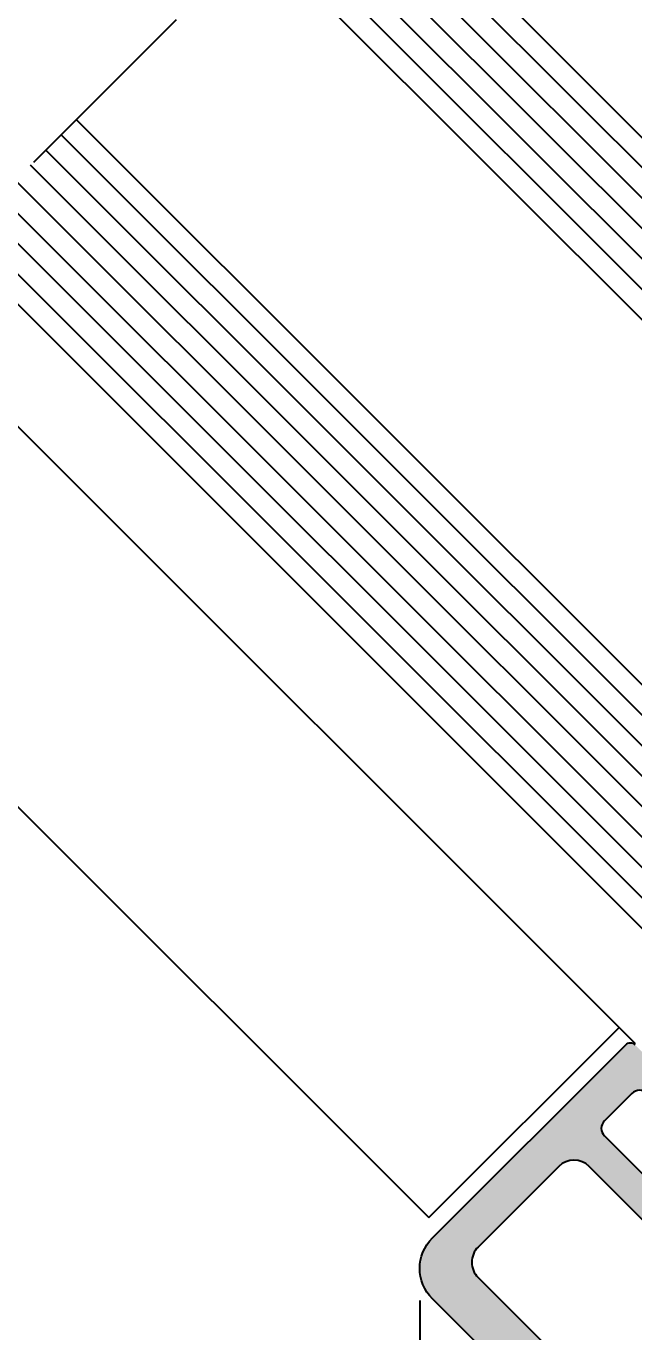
# Model space of a CAD drawing. Extents: x 0 to 4131, y -1600 to 527.
# Drawn here: x 722.5 to 750.8, y 57.3 to 118 of the extents above; entities that cross this region are included whole.
import ezdxf

# ---------------------------------------------------------------- set-up
doc = ezdxf.new("R2010")
doc.units = 0
doc.header["$LTSCALE"] = 7.5
doc.header["$MEASUREMENT"] = 0
doc.linetypes.add('CENTER', pattern=[2, 1.25, -0.25, 0.25, -0.25])
doc.layers.get('0').update_dxf_attribs({"linetype": 'CONTINUOUS'})
doc.layers.get('DEFPOINTS').update_dxf_attribs({"linetype": 'CONTINUOUS'})
for name, color, linetype in [('ASSI', 1, 'CENTER'), ('FILL', 8, 'CONTINUOUS'), ('FINE', 7, 'CONTINUOUS'), ('GROSSA', 4, 'CONTINUOUS'), ('QUOTE', 254, 'CONTINUOUS'), ('TRATTEGGI', 140, 'CONTINUOUS'), ('VETRO', 6, 'CONTINUOUS')]:
    doc.layers.add(name, color=color, linetype=linetype)
doc.styles.get("Standard").update_dxf_attribs({"font": 'romans.shx'})
doc.dimstyles.new('SCALA_1-1$0', dxfattribs={"dimtxt": 2, "dimasz": 1, "dimexe": 1.5, "dimexo": 1.5, "dimgap": 1, "dimtad": 3, "dimdsep": 46, "dimtxsty": 'Standard', "dimblk1": 'PUNTO', "dimblk2": 'PUNTO', "dimsah": 1, "dimcen": 0.09, "dimclrt": 2, "dimadec": 0, "dimazin": 0, "dimtfac": 0.7, "dimtmove": 0, "dimatfit": 3, "dimldrblk": 'PUNTO', "dimfxl": 1, "dimtolj": 2, "dimarcsym": 0})

# ---------------------------------------------------------------- blocks, each defined once
blk = doc.blocks.new('PUNTO')
blk.add_line((-1, 0), (1, 0))
at = {"const_width": 0.35}
blk.add_lwpolyline([(-0.1750000000000114, 0, 1), (0.1750000000000114, 0, 1)], format="xyb", close=True, dxfattribs=at)
blk = doc.blocks.new('*D75')
at = {"layer": 'DEFPOINTS', "color": 0, "transparency": 16777216}
for p in [(740.818618350617, 60.23923948728387), (854.7654159294855, 60.2392394872839), (854.7654159294855, 29.79359892052287)]:
    blk.add_point(p, dxfattribs=at)
at = {"layer": 'QUOTE', "color": 0, "lineweight": -2, "transparency": 16777216}
for p, q in [((740.818618350617, 58.73923948728387), (740.818618350617, 28.29359892052287)), ((854.7654159294855, 58.7392394872839), (854.7654159294855, 28.29359892052287)), ((741.818618350617, 29.79359892052287), (853.7654159294855, 29.79359892052287))]:
    blk.add_line(p, q, dxfattribs=at)
at = {"layer": 'QUOTE', "color": 0, "lineweight": -2, "transparency": 16777216, "rotation": 180}
blk.add_blockref('PUNTO', (740.818618350617, 29.79359892052287), dxfattribs=at)
at = {"layer": 'QUOTE', "color": 0, "lineweight": -2, "transparency": 16777216}
blk.add_blockref('PUNTO', (854.7654159294855, 29.79359892052287), dxfattribs=at)
at = {"layer": 'QUOTE', "color": 2, "transparency": 16777216, "insert": (797.7920171400513, 31.79359892052287), "char_height": 2, "attachment_point": 5}
blk.add_mtext('\\A2;114', dxfattribs=at)

msp = doc.modelspace()

# ---------------------------------------------------------------- hatches: boundary and pattern name
at = {"layer": 'FILL'}
h = msp.add_hatch(color=253, dxfattribs=at)
edge = h.paths.add_edge_path()
edge.add_arc((810.4920171400512, 50.53950220958396), 0.3000000000000004, 135.0000000000058, 195.0000000000029, ccw=False)
edge.add_line((810.2798851056953, 50.7516342439399), (810.7920171400513, 51.26376627829593))
edge.add_line((810.7920171400513, 51.26376627829593), (810.7920171400513, 52.7374135731032))
edge.add_arc((810.4920171400512, 52.73741357310315), 0.300000000000054, 8.142219984545138e-12, 90.00000000000271)
edge.add_line((810.4920171400512, 53.03741357310321), (798.0904427462897, 53.03741357310318))
edge.add_line((798.0904427462897, 53.03741357310318), (797.7920171400513, 53.33741357310319))
edge.add_line((797.7920171400513, 53.33741357310319), (797.4935915338128, 53.03741357310318))
edge.add_line((797.4935915338128, 53.03741357310318), (785.0920171400513, 53.03741357310318))
edge.add_arc((785.0920171400513, 52.73741357310314), 0.3000000000000398, 89.99999999999457, 179.9999999999891)
edge.add_line((784.7920171400513, 52.7374135731032), (784.7920171400513, 51.26376627829593))
edge.add_line((784.7920171400513, 51.26376627829593), (785.3041491744071, 50.75163424393985))
edge.add_arc((785.0920171400513, 50.53950220958385), 0.2999999999999191, -14.999999999986017, 45.00000000002399, ccw=False)
edge.add_line((785.381794887938, 50.46185649605319), (784.7920171400513, 48.26077597576652))
edge.add_line((784.7920171400513, 48.26077597576652), (784.7920171400513, 42.33741357310313))
edge.add_arc((784.4920171400513, 42.33741357310313), 0.2999999999999545, -90, 0, ccw=False)
edge.add_line((784.4920171400513, 42.03741357310318), (783.5920171400513, 42.03741357310312))
edge.add_arc((783.5920171400513, 41.73741357310308), 0.3000000000000398, 89.99999999999457, 179.9999999999946)
edge.add_line((783.2920171400513, 41.73741357310311), (783.2920171400514, 40.73741357310323))
edge.add_arc((782.9920171400513, 40.73741357310325), 0.3000000000000966, 270.0000000000054, 359.99999999999454, ccw=False)
edge.add_line((782.9920171400513, 40.43741357310316), (760.6204442647969, 40.43741357310367))
edge.add_arc((760.620444264797, 42.4374135731036), 1.999999999999929, 224.9999999999986, 269.99999999999756, ccw=False)
edge.add_line((759.2062307024239, 41.02320001073059), (741.4044047882439, 58.82502592491076))
edge.add_arc((742.818618350617, 60.23923948728387), 2.000000000000026, 135.0000000000003, 224.9999999999997, ccw=False)
edge.add_line((741.4044047882439, 61.65345304965697), (750.3846609124565, 70.63370917072533))
edge.add_arc((750.5967929468125, 70.42157713636934), 0.3000000000000346, 45, 135, ccw=False)
edge.add_line((750.8089249811685, 70.63370917072533), (754.1151695620758, 67.32746458667387))
edge.add_arc((753.9030375277199, 67.11533255231794), 0.2999999999999491, -1.0913936421275139e-11, 45.00000000000102, ccw=False)
edge.add_line((754.2030375277199, 67.11533255231788), (754.20303752772, 66.37391119608085))
edge.add_arc((753.90303752772, 66.37391119608091), 0.2999999999999545, 315, 359.99999999998914, ccw=False)
edge.add_line((754.115169562076, 66.16177916172498), (754.0616161714826, 66.10822577113171))
edge.add_arc((753.8494841371265, 66.32035780548784), 0.3000000000001551, 225, 314.99999999998465, ccw=False)
edge.add_line((753.6373521027705, 66.10822577113177), (751.3746104029733, 68.37096747092843))
edge.add_arc((751.0210570123801, 68.01741408033514), 0.4999999999999538, 45.00000000000806, 135.0000000000012)
edge.add_line((750.6675036217869, 68.37096747092838), (749.394711415651, 67.09817526479262))
edge.add_arc((749.7482648062443, 66.74462187419934), 0.500000000000004, 135, 225)
edge.add_line((749.394711415651, 66.39106848360606), (755.4051190557368, 60.38066084352053))
edge.add_arc((755.7586724463301, 60.73421423411381), 0.5000000000000241, 224.9999999999977, 314.9999999999931)
edge.add_line((756.1122258369234, 60.38066084352047), (757.5264393992966, 61.79487440589364))
edge.add_arc((757.3143073649406, 62.00700644024965), 0.2999999999999944, 314.9999999999847, 404.9999999999846)
edge.add_line((757.5264393992967, 62.21913847460556), (756.8900432962287, 62.85553457767358))
edge.add_arc((757.1021753305846, 63.06766661202948), 0.299999999999924, 135.0000000000019, 224.9999999999981, ccw=False)
edge.add_line((756.8900432962287, 63.27979864638539), (757.0143073649405, 63.40406271509724))
edge.add_arc((757.2264393992965, 63.19193068074145), 0.299999999999924, 90.00000000001899, 135.0000000000326, ccw=False)
edge.add_line((757.2264393992964, 63.49193068074138), (757.826439399298, 63.49193068074149))
edge.add_arc((757.8264393992976, 63.19193068074121), 0.3000000000002814, 44.99999999991752, 89.9999999999186, ccw=False)
edge.add_line((758.038571433654, 63.40406271509707), (759.4356277085009, 62.00700644025025))
edge.add_arc((759.2234956741449, 61.79487440589429), 0.2999999999999944, -44.999999999999886, 45, ccw=False)
edge.add_line((759.4356277085009, 61.58274237153833), (756.4657792275166, 58.61289389055415))
edge.add_arc((755.7586724463299, 59.32000067174064), 1.000000000000008, 225.0000000000046, 315.00000000000466, ccw=False)
edge.add_line((755.0515656651435, 58.61289389055403), (748.6876046344646, 64.97685492123307))
edge.add_arc((747.980497853278, 64.26974814004652), 1.000000000000008, 45, 135)
edge.add_line((747.2733910720915, 64.97685492123307), (743.5257251318035, 61.22918898094505))
edge.add_arc((744.23283191299, 60.52208219975859), 0.9999999999999779, 135.0000000000052, 225.000000000004)
edge.add_line((743.5257251318036, 59.814975418572), (758.246671846258, 45.09402870411739))
edge.add_arc((757.5395650650714, 44.38692192293088), 0.9999999999999578, 3.5903778907281207, 44.999999999999375, ccw=False)
edge.add_arc((761.531714102018, 44.63741357310352), 2.999999999999986, 183.5903778907289, 311.5614045410042)
edge.add_arc((764.1854034297264, 41.64443295973386), 1.000000000000054, 90.66111350362002, 131.5614045410052, ccw=False)
edge.add_line((764.1738650783979, 42.6443663907425), (780.2169429607656, 42.82948938319211))
edge.add_arc((780.1962047399496, 43.82927432316538), 0.9999999999999792, 271.1882977136955, 313.0125691357275)
edge.add_line((780.8783635227117, 43.09807025103461), (782.0741759228133, 44.21367390035246))
edge.add_arc((781.3920171400513, 44.94487797248323), 0.9999999999999996, 313.0125691357284, 359.9999999999996)
edge.add_line((782.3920171400513, 44.94487797248323), (782.3920171400513, 54.43741357310321))
edge.add_arc((783.3920171400512, 54.43741357310316), 0.9999999999999432, 89.99999999999682, 179.9999999999967, ccw=False)
edge.add_line((783.3920171400513, 55.4374135731031), (812.1920171400512, 55.43741357310321))
edge.add_arc((812.1920171400512, 54.43741357310321), 1, 0, 90, ccw=False)
edge.add_line((813.1920171400512, 54.43741357310321), (813.1920171400512, 44.94487797248323))
edge.add_arc((814.1920171400512, 44.94487797248324), 1.000000000000028, 180.0000000000008, 226.987430864271)
edge.add_line((813.5098583572892, 44.21367390035245), (814.7056707573909, 43.09807025103461))
edge.add_arc((815.3878295401529, 43.82927432316538), 0.9999999999999898, 226.9874308642722, 268.8117022863037)
edge.add_line((815.367091319337, 42.8294893831921), (831.4101692017047, 42.6443663907425))
edge.add_arc((831.3986308503761, 41.64443295973385), 1.000000000000056, 48.43859545899568, 89.33888649638078, ccw=False)
edge.add_arc((834.0523201780845, 44.63741357310352), 2.999999999999989, 228.4385954589958, 356.4096221092711)
edge.add_arc((838.0444692150311, 44.3869219229308), 0.9999999999999897, 134.9999999999963, 176.4096221092675, ccw=False)
edge.add_line((837.3373624338446, 45.09402870411738), (852.058309148299, 59.814975418572))
edge.add_arc((851.3512023671124, 60.52208219975853), 0.999999999999988, 315.0000000000012, 404.9999999999988)
edge.add_line((852.058309148299, 61.22918898094505), (848.310643208011, 64.97685492123307))
edge.add_arc((847.6035364268245, 64.26974814004652), 1.000000000000008, 45, 135)
edge.add_line((846.8964296456379, 64.97685492123307), (840.532468614959, 58.61289389055403))
edge.add_arc((839.8253618337726, 59.32000067174064), 1.000000000000008, 224.9999999999954, 314.99999999999534, ccw=False)
edge.add_line((839.1182550525859, 58.61289389055415), (836.1484065716018, 61.58274237153833))
edge.add_arc((836.3605386059577, 61.79487440589429), 0.2999999999999944, 135, 225, ccw=False)
edge.add_line((836.1484065716018, 62.00700644025025), (837.5454628464485, 63.40406271509707))
edge.add_arc((837.757594880805, 63.19193068074114), 0.3000000000003561, 90.00000000007611, 135.0000000000768, ccw=False)
edge.add_line((837.7575948808046, 63.49193068074149), (838.3575948808061, 63.49193068074138))
edge.add_arc((838.357594880806, 63.19193068074145), 0.2999999999999261, 44.99999999996538, 89.99999999997829, ccw=False)
edge.add_line((838.569726915162, 63.40406271509724), (838.6939909838738, 63.27979864638539))
edge.add_arc((838.481858949518, 63.06766661202948), 0.299999999999914, -44.999999999999886, 45, ccw=False)
edge.add_line((838.6939909838738, 62.85553457767358), (838.0575948808058, 62.21913847460556))
edge.add_arc((838.2697269151619, 62.00700644024963), 0.2999999999999944, 135.0000000000077, 225.0000000000077)
edge.add_line((838.0575948808059, 61.79487440589364), (839.4718084431793, 60.38066084352047))
edge.add_arc((839.8253618337724, 60.73421423411378), 0.499999999999984, 225.0000000000069, 315.0000000000023)
edge.add_line((840.1789152243657, 60.38066084352053), (846.1893228644515, 66.39106848360605))
edge.add_arc((845.8357694738582, 66.74462187419935), 0.500000000000004, 314.9999999999954, 404.9999999999954)
edge.add_line((846.1893228644515, 67.0981752647926), (844.9165306583157, 68.37096747092836))
edge.add_arc((844.5629772677224, 68.01741408033507), 0.5000000000000342, 44.99999999999885, 134.999999999992)
edge.add_line((844.2094238771292, 68.37096747092842), (841.9466821773321, 66.10822577113177))
edge.add_arc((841.734550142976, 66.32035780548782), 0.300000000000115, 225.0000000000154, 315, ccw=False)
edge.add_line((841.5224181086201, 66.10822577113171), (841.4688647180267, 66.16177916172498))
edge.add_arc((841.6809967523825, 66.37391119608091), 0.2999999999999542, 180.0000000000109, 225, ccw=False)
edge.add_line((841.3809967523825, 66.37391119608085), (841.3809967523827, 67.11533255231788))
edge.add_arc((841.6809967523827, 67.11533255231794), 0.2999999999999545, 135, 180.0000000000109, ccw=False)
edge.add_line((841.4688647180267, 67.32746458667387), (844.7751093020784, 70.63370917072534))
edge.add_arc((844.9872413364343, 70.42157713636936), 0.2999999999999843, 44.999999999994316, 134.9999999999943, ccw=False)
edge.add_line((845.1993733707902, 70.63370917072531), (854.1796294918586, 61.65345304965697))
edge.add_arc((852.7654159294855, 60.2392394872839), 2.000000000000036, -45.000000000000625, 44.999999999998295, ccw=False)
edge.add_line((854.1796294918586, 58.82502592491076), (836.3778035776786, 41.02320001073058))
edge.add_arc((834.9635900153055, 42.43741357310366), 1.999999999999996, 270.0000000000016, 315.00000000000057, ccw=False)
edge.add_line((834.9635900153056, 40.43741357310366), (812.5920171400512, 40.4374135731031))
edge.add_arc((812.5920171400513, 40.73741357310317), 0.3000000000000682, 179.9999999999891, 269.9999999999783, ccw=False)
edge.add_line((812.2920171400513, 40.73741357310323), (812.2920171400514, 41.73741357310311))
edge.add_arc((811.9920171400512, 41.73741357310305), 0.3000000000001251, 1.085629331272428e-11, 90.00000000001086)
edge.add_line((811.9920171400512, 42.03741357310318), (811.0920171400512, 42.03741357310318))
edge.add_arc((811.0920171400512, 42.33741357310313), 0.2999999999999545, 180, 270, ccw=False)
edge.add_line((810.7920171400513, 42.33741357310313), (810.7920171400513, 48.22128022649026))
edge.add_arc((810.4920171400512, 48.22128022649021), 0.3000000000000114, 1.085629331272839e-11, 15.00000000001074)
edge.add_line((810.781794887938, 48.29892594002102), (810.2022393921645, 50.46185649605319))

# ---------------------------------------------------------------- linework, layer by layer
at = {"layer": 'ASSI'}
msp.add_line((750.7203721639628, 139.48652864407), (702.759052667219, 91.52520914732614), dxfattribs=at)
at = {"layer": 'FINE'}
for p, q in [((716.3767199274035, 105.1428764075107), (750.8284234144853, 70.69117292042907)), ((707.5378851625717, 96.30404164267888), (741.246531123215, 62.59539568203563))]:
    msp.add_line(p, q, dxfattribs=at)
at = {"layer": 'GROSSA'}
for points in [[(759.2062307024239, 41.02320001073059), (741.4044047882439, 58.82502592491076, -0.4142135623730919), (741.4044047882439, 61.65345304965697), (750.3846609124565, 70.63370917072533, -0.4142135623730904), (750.8089249811685, 70.63370917072533)], [(751.3746104029733, 68.37096747092843, 0.4142135623730595), (750.6675036217869, 68.37096747092838), (749.394711415651, 67.09817526479262, 0.414213562373095), (749.394711415651, 66.39106848360606), (755.4051190557368, 60.38066084352053, 0.4142135623730715)], [(755.0515656651435, 58.61289389055403), (748.6876046344646, 64.97685492123307, 0.4142135623730949), (747.2733910720915, 64.97685492123307), (743.5257251318035, 61.22918898094505, 0.414213562373089), (743.5257251318036, 59.814975418572), (758.246671846258, 45.09402870411739, -0.1826758136816012)]]:
    msp.add_lwpolyline(points, format="xyb", dxfattribs=at)
at = {"layer": 'QUOTE'}
msp.add_line((741.246531123215, 62.59539568203563), (750.0853658880469, 71.43423044686746), dxfattribs=at)
at = {"layer": 'TRATTEGGI'}
for p, q in [((786.1968849173711, 76.34173375421756), (736.8862310957408, 125.6523875758479)), ((785.4897781361844, 75.63462697303103), (736.1791243145542, 124.9452807946613)), ((784.782671354998, 74.92752019184448), (735.4720175333676, 124.2381740134748)), ((784.0755645738114, 74.22041341065793), (734.7649107521811, 123.5310672322883)), ((783.3684577926249, 73.51330662947137), (734.0578039709945, 122.8239604511017)), ((773.468962856013, 63.61381169285971), (724.1583090343828, 112.92446551449)), ((772.7618560748265, 62.90670491167317), (723.4512022531962, 112.2173587333034)), ((772.05474929364, 62.19959813048661), (722.7440954720097, 111.5102519521169)), ((771.3476425124534, 61.49249134930005), (722.0369886908231, 110.8031451709303)), ((770.6405357312669, 60.78538456811353), (721.3298819096367, 110.0960383897438)), ((769.9334289500805, 60.07827778692715), (720.62277512845, 109.3889316085572)), ((769.226322168894, 59.37117100574056), (719.9156683472635, 108.6818248273706))]:
    msp.add_line(p, q, dxfattribs=at)
at = {"layer": 'VETRO'}
for p, q in [((782.6613510114383, 72.80619984828483), (733.350697189808, 122.1168536699152)), ((774.1760696371996, 64.32091847404627), (724.8654158155693, 113.6315722956765))]:
    msp.add_line(p, q, dxfattribs=at)
msp.add_lwpolyline([(719.2085615660769, 107.9747180461841), (767.8121086065208, 59.37117100574059), (769.2263221688941, 59.37117100574056), (786.1968849173711, 76.34173375421753), (786.1968849173711, 77.75594731659069), (737.5933378769273, 126.3594943570345)], dxfattribs=at)

# ---------------------------------------------------------------- dimensions: what is measured, and where the dimension line sits
at = {"layer": 'QUOTE'}
dim = msp.add_linear_dim(base=(854.7654159294855, 29.79359892052287), p1=(740.818618350617, 60.23923948728387), p2=(854.7654159294855, 60.2392394872839), dimstyle='SCALA_1-1$0', override={"dimdec": 0}, dxfattribs=at)
dim.commit()
dim.dimension.update_dxf_attribs({"geometry": '*D75', "text_midpoint": (797.7920171400513, 31.79359892052287)})

doc.saveas('drawing.dxf')
